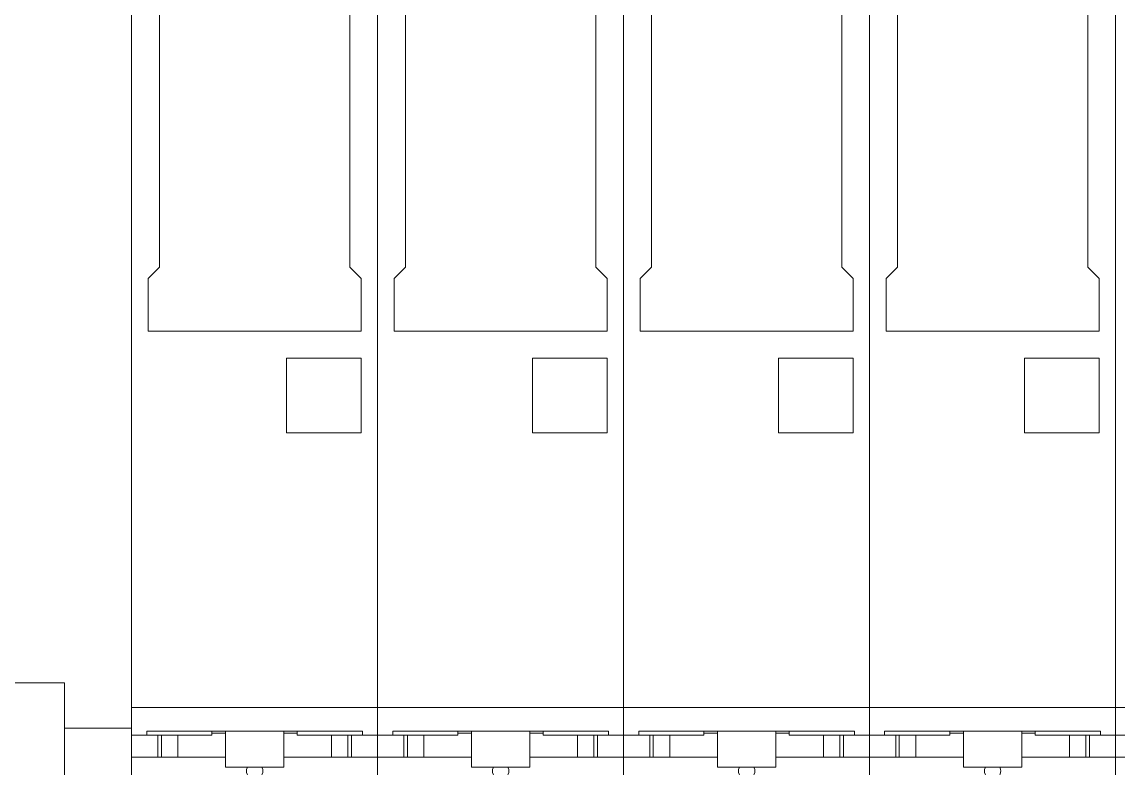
# Model space of a CAD drawing. Header units: millimetres. Extents: x 42356 to 50646, y 31507 to 39566.
# Drawn here: x 47646.3 to 47713.2, y 38417.6 to 38463.1 of the extents above; entities that cross this region are included whole.
import ezdxf

# ---------------------------------------------------------------- set-up
doc = ezdxf.new("R2010")
doc.units = ezdxf.units.MM
doc.set_wipeout_variables(frame=1)
doc.layers.add('000-PI-Oprema', color=30, linetype='Continuous', lineweight=5)
doc.layers.add('004-PI-DIN Šina', color=3, linetype='Continuous')

# ---------------------------------------------------------------- blocks, each defined once
blk = doc.blocks.new('*U116')
at = {"layer": '004-PI-DIN Šina'}
blk.add_lwpolyline([(650, -17.5), (650, 17.5), (0, 17.5), (0, -17.5)], close=True, dxfattribs=at)
for points in [[(0, 12.5), (650, 12.5)], [(0, -12.5), (650, -12.5)]]:
    blk.add_lwpolyline(points, dxfattribs=at)
blk = doc.blocks.new('PLC_CARD')
at = {"layer": '000-PI-Oprema'}
for p, q in [((0, 28.476), (0, 16.976)), ((0, 28.476), (15, 28.476)), ((15, 28.476), (15, 16.976)), ((5.096, 26.895), (5.677, 27.476)), ((5.677, 27.476), (9.323, 27.476)), ((9.323, 27.476), (9.904, 26.895)), ((3.257, 25.905), (4.672, 27.319)), ((4.672, 27.319), (5.096, 26.895)), ((9.904, 26.895), (10.328, 27.319)), ((10.328, 27.319), (11.743, 25.905)), ((3.1, 24.899), (3.682, 25.481)), ((3.682, 25.481), (3.257, 25.905)), ((11.743, 25.905), (11.318, 25.481)), ((11.318, 25.481), (11.9, 24.899)), ((3.1, 21.233), (3.1, 24.899)), ((11.9, 24.899), (11.9, 21.233)), ((1.597, 19.73), (3.1, 21.233)), ((11.9, 21.233), (13.403, 19.73)), ((4.143, 17.184), (1.597, 19.73)), ((13.403, 19.73), (10.857, 17.184)), ((5.635, 18.676), (4.143, 17.184)), ((9.365, 18.676), (5.635, 18.676)), ((10.857, 17.184), (9.365, 18.676)), ((0, 16.976), (0, 16.476)), ((0, 16.976), (15, 16.976)), ((15, 16.976), (15, 16.476)), ((0, 16.476), (0, 16.376)), ((0, 16.476), (15, 16.476)), ((0, 16.376), (0, -16.376)), ((0, 16.376), (15, 16.376)), ((15, 16.476), (15, 16.376)), ((15, 16.376), (15, -16.376)), ((2.6, 14.976), (2.6, -12.624)), ((12.4, 14.976), (2.6, 14.976)), ((12.4, -12.624), (12.4, 14.976)), ((4.776, 13.006), (4.025, 13.006)), ((4.025, 13.006), (4.025, -9.864)), ((7.574, 13.328), (4.776, 13.328)), ((4.776, 13.328), (4.776, 13.006)), ((7.574, 13.006), (7.574, 13.328)), ((8.325, 13.006), (7.574, 13.006)), ((8.325, -9.864), (8.325, 13.006)), ((6.175, 12.106), (4.65, 12.106)), ((4.65, 12.106), (4.65, -8.964)), ((6.175, 12.556), (6.175, 12.106)), ((7.7, 12.556), (6.175, 12.556)), ((7.7, -9.414), (7.7, 12.556)), ((5.74, 11.346), (5.34, 11.346)), ((5.34, 11.346), (5.34, 10.846)), ((5.34, 10.846), (5.74, 10.846)), ((5.74, 10.846), (5.74, 11.346)), ((6.61, 11.346), (6.61, 10.846)), ((7.01, 11.346), (6.61, 11.346)), ((6.61, 10.846), (7.01, 10.846)), ((7.01, 10.846), (7.01, 11.346)), ((5.34, 10.076), (5.34, 9.576)), ((5.74, 10.076), (5.34, 10.076)), ((5.74, 9.576), (5.74, 10.076)), ((6.61, 10.076), (6.61, 9.576)), ((7.01, 10.076), (6.61, 10.076)), ((7.01, 9.576), (7.01, 10.076)), ((5.34, 9.576), (5.74, 9.576)), ((6.61, 9.576), (7.01, 9.576)), ((5.74, 8.806), (5.34, 8.806)), ((5.34, 8.806), (5.34, 8.306)), ((5.74, 8.306), (5.74, 8.806)), ((6.61, 8.806), (6.61, 8.306)), ((7.01, 8.806), (6.61, 8.806)), ((7.01, 8.306), (7.01, 8.806)), ((5.34, 8.306), (5.74, 8.306)), ((6.61, 8.306), (7.01, 8.306)), ((5.74, 7.536), (5.34, 7.536)), ((5.34, 7.536), (5.34, 7.036)), ((5.74, 7.036), (5.74, 7.536)), ((6.61, 7.536), (6.61, 7.036)), ((7.01, 7.536), (6.61, 7.536)), ((7.01, 7.036), (7.01, 7.536)), ((14.353, 7.911), (13.071, 7.49)), ((13.071, 7.49), (13.071, 7.375)), ((13.071, 7.375), (14.353, 6.944)), ((13.938, 7.676), (13.938, 7.18)), ((14.03, 7.15), (14.03, 7.707)), ((14.381, 7.822), (14.353, 7.911)), ((5.34, 7.036), (5.74, 7.036)), ((6.61, 7.036), (7.01, 7.036)), ((14.381, 7.031), (14.03, 7.15)), ((14.353, 6.944), (14.381, 7.031)), ((5.74, 6.266), (5.34, 6.266)), ((5.34, 6.266), (5.34, 5.766)), ((5.74, 5.766), (5.74, 6.266)), ((6.61, 6.266), (6.61, 5.766)), ((7.01, 6.266), (6.61, 6.266)), ((7.01, 5.766), (7.01, 6.266)), ((14.363, 6.043), (13.069, 6.043)), ((14.279, 6.135), (13.161, 6.135)), ((5.34, 5.766), (5.74, 5.766)), ((6.61, 5.766), (7.01, 5.766)), ((5.34, 4.996), (5.34, 4.496)), ((5.74, 4.996), (5.34, 4.996)), ((5.74, 4.496), (5.74, 4.996)), ((6.61, 4.996), (6.61, 4.496)), ((7.01, 4.996), (6.61, 4.996)), ((7.01, 4.496), (7.01, 4.996)), ((13.922, 4.988), (13.83, 4.988)), ((13.83, 4.988), (13.83, 4.577)), ((13.922, 4.577), (13.922, 4.988)), ((5.34, 4.496), (5.74, 4.496)), ((6.61, 4.496), (7.01, 4.496)), ((13.83, 4.577), (13.922, 4.577)), ((5.74, 3.726), (5.34, 3.726)), ((5.34, 3.726), (5.34, 3.226)), ((5.74, 3.226), (5.74, 3.726)), ((6.61, 3.726), (6.61, 3.226)), ((7.01, 3.726), (6.61, 3.726)), ((7.01, 3.226), (7.01, 3.726)), ((5.34, 3.226), (5.74, 3.226)), ((6.61, 3.226), (7.01, 3.226)), ((5.74, 2.456), (5.34, 2.456)), ((5.34, 2.456), (5.34, 1.956)), ((5.74, 1.956), (5.74, 2.456)), ((6.61, 2.456), (6.61, 1.956)), ((7.01, 2.456), (6.61, 2.456)), ((7.01, 1.956), (7.01, 2.456)), ((14.372, 2.112), (13.072, 2.112)), ((13.164, 2.204), (13.642, 2.204)), ((13.734, 2.204), (14.372, 2.204)), ((14.372, 2.204), (14.372, 2.112)), ((5.34, 1.956), (5.74, 1.956)), ((6.61, 1.956), (7.01, 1.956)), ((5.74, 1.186), (5.34, 1.186)), ((5.34, 1.186), (5.34, 0.686)), ((5.34, 0.686), (5.74, 0.686)), ((5.74, 0.686), (5.74, 1.186)), ((6.61, 1.186), (6.61, 0.686)), ((7.01, 1.186), (6.61, 1.186)), ((6.61, 0.686), (7.01, 0.686)), ((7.01, 0.686), (7.01, 1.186)), ((14.372, 1.041), (13.074, 1.041)), ((13.166, 1.133), (13.642, 1.133)), ((13.227, 0.769), (13.271, 0.686)), ((14.282, 1.133), (13.732, 1.133)), ((13.922, 0.008), (13.83, 0.008)), ((13.83, 0.008), (13.83, -0.403)), ((13.922, -0.403), (13.922, 0.008)), ((5.74, -0.084), (5.34, -0.084)), ((5.34, -0.084), (5.34, -0.584)), ((5.34, -0.584), (5.74, -0.584)), ((5.74, -0.584), (5.74, -0.084)), ((7.01, -0.084), (6.61, -0.084)), ((6.61, -0.084), (6.61, -0.584)), ((6.61, -0.584), (7.01, -0.584)), ((7.01, -0.584), (7.01, -0.084)), ((13.83, -0.403), (13.922, -0.403)), ((13.224, -1.198), (13.265, -1.116)), ((13.657, -0.923), (13.747, -0.917)), ((14.179, -1.116), (14.217, -1.198)), ((5.74, -1.354), (5.34, -1.354)), ((5.34, -1.354), (5.34, -1.854)), ((5.34, -1.854), (5.74, -1.854)), ((5.74, -1.854), (5.74, -1.354)), ((7.01, -1.354), (6.61, -1.354)), ((6.61, -1.354), (6.61, -1.854)), ((6.61, -1.854), (7.01, -1.854)), ((7.01, -1.854), (7.01, -1.354)), ((14.214, -1.985), (14.17, -1.903)), ((5.74, -2.624), (5.34, -2.624)), ((5.34, -2.624), (5.34, -3.124)), ((5.74, -3.124), (5.74, -2.624)), ((7.01, -2.624), (6.61, -2.624)), ((6.61, -2.624), (6.61, -3.124)), ((7.01, -3.124), (7.01, -2.624)), ((13.08, -2.446), (13.08, -2.333)), ((13.08, -2.333), (14.374, -2.333)), ((14.374, -2.423), (13.191, -2.423)), ((13.4, -2.659), (13.305, -2.665)), ((14.374, -2.333), (14.374, -2.423)), ((5.34, -3.124), (5.74, -3.124)), ((6.61, -3.124), (7.01, -3.124)), ((13.071, -2.985), (13.071, -3.634)), ((13.202, -2.985), (13.071, -2.985)), ((13.162, -3.075), (13.188, -3.075)), ((13.162, -3.634), (13.162, -3.075)), ((14.378, -3.355), (13.202, -2.985)), ((5.34, -3.894), (5.34, -4.394)), ((5.74, -3.894), (5.34, -3.894)), ((5.74, -4.394), (5.74, -3.894)), ((7.01, -3.894), (6.61, -3.894)), ((6.61, -3.894), (6.61, -4.394)), ((7.01, -4.394), (7.01, -3.894)), ((13.071, -3.634), (13.162, -3.634)), ((13.336, -3.972), (13.31, -3.883)), ((14.349, -3.441), (14.378, -3.355)), ((5.34, -4.394), (5.74, -4.394)), ((6.61, -4.394), (7.01, -4.394)), ((14.107, -4.466), (14.133, -4.554)), ((5.74, -5.164), (5.34, -5.164)), ((5.34, -5.164), (5.34, -5.664)), ((5.74, -5.664), (5.74, -5.164)), ((6.61, -5.164), (6.61, -5.664)), ((7.01, -5.164), (6.61, -5.164)), ((7.01, -5.664), (7.01, -5.164)), ((13.072, -4.796), (13.072, -5.443)), ((13.164, -4.796), (13.072, -4.796)), ((13.164, -5.353), (13.164, -4.796)), ((13.64, -4.83), (13.64, -5.353)), ((13.73, -4.83), (13.64, -4.83)), ((13.73, -5.353), (13.73, -4.83)), ((14.369, -4.796), (14.279, -4.796)), ((14.279, -4.796), (14.279, -5.353)), ((14.369, -5.443), (14.369, -4.796)), ((5.34, -5.664), (5.74, -5.664)), ((6.61, -5.664), (7.01, -5.664)), ((13.072, -5.443), (14.369, -5.443)), ((13.64, -5.353), (13.164, -5.353)), ((13.227, -5.668), (13.271, -5.751)), ((14.279, -5.353), (13.73, -5.353)), ((5.34, -6.434), (5.34, -6.934)), ((5.74, -6.434), (5.34, -6.434)), ((5.74, -6.934), (5.74, -6.434)), ((6.61, -6.434), (6.61, -6.934)), ((7.01, -6.434), (6.61, -6.434)), ((7.01, -6.934), (7.01, -6.434)), ((5.34, -6.934), (5.74, -6.934)), ((6.61, -6.934), (7.01, -6.934)), ((5.34, -7.704), (5.34, -8.204)), ((5.74, -7.704), (5.34, -7.704)), ((5.74, -8.204), (5.74, -7.704)), ((6.61, -7.704), (6.61, -8.204)), ((7.01, -7.704), (6.61, -7.704)), ((7.01, -8.204), (7.01, -7.704)), ((5.34, -8.204), (5.74, -8.204)), ((6.61, -8.204), (7.01, -8.204)), ((4.65, -8.964), (6.175, -8.964)), ((6.175, -8.964), (6.175, -9.414)), ((4.025, -9.864), (4.776, -9.864)), ((4.776, -9.864), (4.776, -10.186)), ((6.175, -9.414), (7.7, -9.414)), ((7.574, -9.864), (8.325, -9.864)), ((7.574, -10.186), (7.574, -9.864)), ((4.776, -10.186), (7.574, -10.186)), ((2.6, -12.624), (12.4, -12.624)), ((1.81, -14.926), (1.6, -14.926)), ((1.6, -14.926), (1.6, -16.376)), ((1.81, -14.926), (2.81, -14.926)), ((1.81, -14.926), (1.81, -16.376)), ((12.19, -14.926), (2.81, -14.926)), ((2.81, -14.926), (2.81, -16.376)), ((13.19, -14.926), (12.19, -14.926)), ((12.19, -14.926), (12.19, -16.376)), ((13.4, -14.926), (13.19, -14.926)), ((13.19, -14.926), (13.19, -16.376)), ((13.4, -14.926), (13.4, -16.376)), ((0, -16.376), (0, -58.724)), ((0, -16.376), (1.797, -16.376)), ((1.81, -16.376), (1.797, -16.376)), ((1.81, -16.376), (2.81, -16.376)), ((12.19, -16.376), (2.81, -16.376)), ((13.19, -16.376), (12.19, -16.376)), ((13.203, -16.376), (13.19, -16.376)), ((13.203, -16.376), (15, -16.376)), ((15, -16.376), (15, -58.724))]:
    blk.add_line(p, q, dxfattribs=at)
blk.add_circle((7.5, -17.224), 0.5, dxfattribs=at)
for points, knots in [([(13.081, 8.471), (13.07, 8.438), (13.056, 8.334), (13.1, 8.153), (13.305, 8.046), (13.545, 8.027), (13.789, 8.03), (14.032, 8.032), (14.206, 8.071), (14.349, 8.182), (14.396, 8.341), (14.363, 8.52), (14.229, 8.646), (14.038, 8.691), (13.83, 8.695), (13.657, 8.695), (13.483, 8.693), (13.327, 8.68), (13.161, 8.611), (13.098, 8.521), (13.081, 8.471)], [0, 0, 0, 0, 0.03125, 0.09375, 0.15625, 0.21875, 0.3125, 0.375, 0.4375, 0.46875, 0.53125, 0.578125, 0.625, 0.6875, 0.75, 0.8125, 0.84375, 0.90625, 0.953125, 1, 1, 1, 1]), ([(13.252, 8.544), (13.216, 8.52), (13.154, 8.451), (13.152, 8.299), (13.246, 8.152), (13.433, 8.13), (13.627, 8.12), (13.831, 8.119), (14.028, 8.132), (14.192, 8.159), (14.292, 8.277), (14.298, 8.429), (14.218, 8.546), (14.076, 8.589), (13.933, 8.604), (13.761, 8.605), (13.603, 8.605), (13.459, 8.6), (13.345, 8.585), (13.277, 8.559), (13.252, 8.544)], [0, 0, 0, 0, 0.046875, 0.09375, 0.15625, 0.21875, 0.28125, 0.375, 0.4375, 0.5, 0.546875, 0.59375, 0.65625, 0.6875, 0.75, 0.8125, 0.875, 0.921875, 0.96875, 1, 1, 1, 1]), ([(13.186, 7.433), (13.193, 7.435), (13.211, 7.441), (13.243, 7.451), (13.287, 7.465), (13.341, 7.482), (13.401, 7.502), (13.468, 7.523), (13.54, 7.547), (13.616, 7.572), (13.696, 7.598), (13.777, 7.624), (13.858, 7.651), (13.911, 7.668), (13.938, 7.676)], [0, 0, 0, 0, 0.027336, 0.070868, 0.130595, 0.202708, 0.283396, 0.372662, 0.4689, 0.570509, 0.677489, 0.786433, 0.893936, 1, 1, 1, 1]), ([(13.938, 7.18), (13.911, 7.189), (13.858, 7.207), (13.777, 7.234), (13.696, 7.261), (13.616, 7.288), (13.54, 7.314), (13.468, 7.338), (13.401, 7.361), (13.341, 7.382), (13.287, 7.399), (13.243, 7.414), (13.211, 7.425), (13.193, 7.43), (13.186, 7.433)], [0, 0, 0, 0, 0.106118, 0.213594, 0.322428, 0.429305, 0.530911, 0.627246, 0.716632, 0.797389, 0.869519, 0.929228, 0.972722, 1, 1, 1, 1]), ([(14.03, 7.707), (14.046, 7.712), (14.078, 7.722), (14.124, 7.737), (14.168, 7.751), (14.208, 7.764), (14.244, 7.776), (14.28, 7.788), (14.314, 7.8), (14.348, 7.812), (14.371, 7.819), (14.381, 7.822)], [0, 0, 0, 0, 0.138948, 0.27018, 0.393699, 0.508312, 0.612826, 0.707241, 0.810993, 0.908573, 1, 1, 1, 1]), ([(13.069, 6.043), (13.065, 6.109), (13.067, 6.236), (13.069, 6.439), (13.172, 6.663), (13.411, 6.765), (13.66, 6.789), (13.875, 6.785), (14.085, 6.739), (14.274, 6.651), (14.355, 6.462), (14.374, 6.298), (14.375, 6.162), (14.368, 6.079), (14.363, 6.043)], [0, 0, 0, 0, 0.084015, 0.162118, 0.257147, 0.377885, 0.469165, 0.577033, 0.647721, 0.743493, 0.827218, 0.894238, 0.953557, 1, 1, 1, 1]), ([(13.161, 6.135), (13.159, 6.182), (13.16, 6.258), (13.162, 6.375), (13.184, 6.484), (13.257, 6.585), (13.369, 6.647), (13.509, 6.686), (13.669, 6.695), (13.838, 6.696), (13.996, 6.671), (14.129, 6.622), (14.232, 6.535), (14.263, 6.423), (14.279, 6.316), (14.281, 6.222), (14.28, 6.162), (14.279, 6.135)], [0, 0, 0, 0, 0.074984, 0.119859, 0.185226, 0.247446, 0.310327, 0.382178, 0.476704, 0.561977, 0.648308, 0.728159, 0.784563, 0.852053, 0.905066, 0.956618, 1, 1, 1, 1]), ([(13.081, 5.572), (13.07, 5.539), (13.056, 5.435), (13.1, 5.253), (13.305, 5.147), (13.545, 5.128), (13.789, 5.13), (14.032, 5.133), (14.206, 5.172), (14.349, 5.282), (14.396, 5.441), (14.363, 5.62), (14.229, 5.747), (14.038, 5.792), (13.83, 5.796), (13.657, 5.796), (13.483, 5.793), (13.327, 5.781), (13.161, 5.712), (13.098, 5.621), (13.081, 5.572)], [0, 0, 0, 0, 0.03125, 0.09375, 0.15625, 0.21875, 0.3125, 0.375, 0.4375, 0.46875, 0.53125, 0.578125, 0.625, 0.6875, 0.75, 0.8125, 0.84375, 0.90625, 0.953125, 1, 1, 1, 1]), ([(13.252, 5.644), (13.216, 5.621), (13.154, 5.552), (13.152, 5.399), (13.246, 5.252), (13.433, 5.231), (13.627, 5.221), (13.831, 5.22), (14.028, 5.232), (14.192, 5.26), (14.292, 5.377), (14.298, 5.529), (14.218, 5.647), (14.076, 5.69), (13.933, 5.705), (13.761, 5.706), (13.603, 5.705), (13.459, 5.701), (13.345, 5.686), (13.277, 5.66), (13.252, 5.644)], [0, 0, 0, 0, 0.046875, 0.09375, 0.15625, 0.21875, 0.28125, 0.375, 0.4375, 0.5, 0.546875, 0.59375, 0.65625, 0.6875, 0.75, 0.8125, 0.875, 0.921875, 0.96875, 1, 1, 1, 1]), ([(13.081, 4.198), (13.07, 4.165), (13.056, 4.061), (13.1, 3.879), (13.305, 3.773), (13.545, 3.754), (13.789, 3.757), (14.032, 3.759), (14.206, 3.798), (14.349, 3.908), (14.396, 4.068), (14.363, 4.246), (14.229, 4.373), (14.038, 4.418), (13.83, 4.422), (13.657, 4.422), (13.483, 4.42), (13.327, 4.407), (13.161, 4.338), (13.098, 4.247), (13.081, 4.198)], [0, 0, 0, 0, 0.03125, 0.09375, 0.15625, 0.21875, 0.3125, 0.375, 0.4375, 0.46875, 0.53125, 0.578125, 0.625, 0.6875, 0.75, 0.8125, 0.84375, 0.90625, 0.953125, 1, 1, 1, 1]), ([(13.252, 4.27), (13.216, 4.247), (13.154, 4.178), (13.152, 4.025), (13.246, 3.879), (13.433, 3.857), (13.627, 3.847), (13.831, 3.846), (14.028, 3.858), (14.192, 3.886), (14.292, 4.003), (14.298, 4.156), (14.218, 4.273), (14.076, 4.316), (13.933, 4.331), (13.761, 4.332), (13.603, 4.332), (13.459, 4.327), (13.345, 4.312), (13.277, 4.286), (13.252, 4.27)], [0, 0, 0, 0, 0.046875, 0.09375, 0.15625, 0.21875, 0.28125, 0.375, 0.4375, 0.5, 0.546875, 0.59375, 0.65625, 0.6875, 0.75, 0.8125, 0.875, 0.921875, 0.96875, 1, 1, 1, 1]), ([(13.081, 3.392), (13.07, 3.359), (13.056, 3.255), (13.1, 3.073), (13.305, 2.967), (13.545, 2.948), (13.789, 2.951), (14.032, 2.953), (14.206, 2.992), (14.349, 3.102), (14.396, 3.262), (14.363, 3.44), (14.229, 3.567), (14.038, 3.612), (13.83, 3.616), (13.657, 3.616), (13.483, 3.614), (13.327, 3.601), (13.161, 3.532), (13.098, 3.441), (13.081, 3.392)], [0, 0, 0, 0, 0.03125, 0.09375, 0.15625, 0.21875, 0.3125, 0.375, 0.4375, 0.46875, 0.53125, 0.578125, 0.625, 0.6875, 0.75, 0.8125, 0.84375, 0.90625, 0.953125, 1, 1, 1, 1]), ([(13.252, 3.465), (13.216, 3.441), (13.154, 3.372), (13.152, 3.219), (13.246, 3.073), (13.433, 3.051), (13.627, 3.041), (13.831, 3.04), (14.028, 3.052), (14.192, 3.08), (14.292, 3.197), (14.298, 3.35), (14.218, 3.467), (14.076, 3.51), (13.933, 3.525), (13.761, 3.526), (13.603, 3.526), (13.459, 3.521), (13.345, 3.506), (13.277, 3.48), (13.252, 3.465)], [0, 0, 0, 0, 0.046875, 0.09375, 0.15625, 0.21875, 0.28125, 0.375, 0.4375, 0.5, 0.546875, 0.59375, 0.65625, 0.6875, 0.75, 0.8125, 0.875, 0.921875, 0.96875, 1, 1, 1, 1]), ([(13.072, 2.112), (13.072, 2.15), (13.073, 2.237), (13.071, 2.385), (13.078, 2.539), (13.148, 2.661), (13.235, 2.737), (13.339, 2.778), (13.456, 2.783), (13.573, 2.746), (13.673, 2.655), (13.727, 2.533), (13.736, 2.413), (13.734, 2.308), (13.734, 2.238), (13.734, 2.204)], [0, 0, 0, 0, 0.071183, 0.162733, 0.276018, 0.353297, 0.417467, 0.48844, 0.557777, 0.630861, 0.712926, 0.802543, 0.871053, 0.935527, 1, 1, 1, 1]), ([(13.642, 2.204), (13.642, 2.238), (13.642, 2.308), (13.644, 2.419), (13.633, 2.531), (13.572, 2.632), (13.473, 2.689), (13.365, 2.689), (13.271, 2.651), (13.195, 2.57), (13.157, 2.447), (13.166, 2.32), (13.164, 2.238), (13.164, 2.204)], [0, 0, 0, 0, 0.084566, 0.169132, 0.272579, 0.355015, 0.44876, 0.536532, 0.610776, 0.691332, 0.799164, 0.915434, 1, 1, 1, 1]), ([(13.074, 1.041), (13.074, 1.089), (13.075, 1.185), (13.072, 1.325), (13.083, 1.468), (13.139, 1.601), (13.244, 1.706), (13.377, 1.751), (13.507, 1.746), (13.613, 1.7), (13.661, 1.652), (13.68, 1.627)], [0, 0, 0, 0, 0.121652, 0.243304, 0.353483, 0.483658, 0.599681, 0.71714, 0.828599, 0.922405, 1, 1, 1, 1]), ([(13.642, 1.133), (13.642, 1.185), (13.642, 1.274), (13.641, 1.405), (13.646, 1.526), (13.564, 1.633), (13.454, 1.659), (13.348, 1.65), (13.258, 1.598), (13.195, 1.505), (13.164, 1.391), (13.167, 1.265), (13.165, 1.177), (13.166, 1.133)], [0, 0, 0, 0, 0.120542, 0.201464, 0.302706, 0.39043, 0.48394, 0.548952, 0.631392, 0.711896, 0.799637, 0.897927, 1, 1, 1, 1]), ([(13.68, 1.627), (13.697, 1.659), (13.747, 1.727), (13.877, 1.782), (14.021, 1.785), (14.169, 1.759), (14.3, 1.654), (14.366, 1.493), (14.374, 1.331), (14.372, 1.183), (14.372, 1.088), (14.372, 1.041)], [0, 0, 0, 0, 0.077782, 0.192434, 0.301281, 0.403585, 0.528131, 0.662717, 0.785983, 0.892991, 1, 1, 1, 1]), ([(13.732, 1.133), (13.732, 1.174), (13.732, 1.262), (13.733, 1.397), (13.729, 1.526), (13.779, 1.637), (13.875, 1.684), (13.983, 1.693), (14.099, 1.684), (14.227, 1.604), (14.278, 1.462), (14.283, 1.331), (14.282, 1.228), (14.282, 1.165), (14.282, 1.133)], [0, 0, 0, 0, 0.085898, 0.182545, 0.279489, 0.352824, 0.420819, 0.488738, 0.577068, 0.659051, 0.787458, 0.867685, 0.933843, 1, 1, 1, 1]), ([(13.727, 0.23), (13.688, 0.251), (13.634, 0.293), (13.567, 0.383), (13.542, 0.489), (13.546, 0.62), (13.621, 0.748), (13.773, 0.816), (13.93, 0.83), (14.083, 0.822), (14.219, 0.788), (14.343, 0.694), (14.397, 0.523), (14.372, 0.345), (14.238, 0.202), (14.035, 0.145), (13.766, 0.136), (13.486, 0.137), (13.204, 0.172), (13.052, 0.366), (13.056, 0.556), (13.123, 0.697), (13.191, 0.749), (13.227, 0.769)], [0, 0, 0, 0, 0.035784, 0.057506, 0.092997, 0.123673, 0.166123, 0.208258, 0.258494, 0.296836, 0.336209, 0.373628, 0.42159, 0.479042, 0.515296, 0.579179, 0.648914, 0.740761, 0.816129, 0.874306, 0.927747, 0.967603, 1, 1, 1, 1]), ([(13.271, 0.686), (13.258, 0.68), (13.235, 0.665), (13.205, 0.637), (13.181, 0.603), (13.164, 0.565), (13.154, 0.524), (13.151, 0.477), (13.154, 0.428), (13.166, 0.38), (13.189, 0.341), (13.22, 0.31), (13.258, 0.285), (13.305, 0.266), (13.358, 0.251), (13.418, 0.241), (13.486, 0.235), (13.56, 0.232), (13.641, 0.23), (13.698, 0.23), (13.727, 0.23)], [0, 0, 0, 0, 0.043481, 0.085549, 0.127923, 0.170971, 0.214845, 0.260884, 0.317917, 0.367656, 0.41257, 0.456833, 0.503792, 0.555243, 0.612421, 0.675966, 0.746378, 0.823872, 0.908402, 1, 1, 1, 1]), ([(13.687, 0.664), (13.661, 0.637), (13.628, 0.563), (13.638, 0.446), (13.715, 0.332), (13.851, 0.255), (14.006, 0.245), (14.154, 0.281), (14.283, 0.381), (14.304, 0.545), (14.232, 0.665), (14.109, 0.725), (13.975, 0.737), (13.827, 0.73), (13.726, 0.704), (13.687, 0.664)], [0, 0, 0, 0, 0.0625, 0.125, 0.1875, 0.28125, 0.375, 0.4375, 0.53125, 0.625, 0.6875, 0.75, 0.84375, 0.90625, 1, 1, 1, 1]), ([(13.698, -0.768), (13.694, -0.76), (13.687, -0.746), (13.674, -0.724), (13.661, -0.702), (13.646, -0.681), (13.629, -0.661), (13.61, -0.643), (13.588, -0.626), (13.563, -0.611), (13.536, -0.599), (13.505, -0.59), (13.47, -0.585), (13.408, -0.582), (13.326, -0.589), (13.231, -0.616), (13.155, -0.664), (13.099, -0.731), (13.067, -0.816), (13.058, -0.919), (13.07, -1.032), (13.128, -1.136), (13.189, -1.183), (13.224, -1.198)], [0, 0, 0, 0, 0.019459, 0.039301, 0.05955, 0.080105, 0.100989, 0.122386, 0.144292, 0.16684, 0.190353, 0.215738, 0.244087, 0.27581, 0.363621, 0.439823, 0.508996, 0.575574, 0.644592, 0.722009, 0.822031, 0.909956, 1, 1, 1, 1]), ([(14.217, -1.198), (14.224, -1.196), (14.237, -1.189), (14.257, -1.178), (14.276, -1.166), (14.296, -1.152), (14.313, -1.134), (14.33, -1.114), (14.344, -1.09), (14.357, -1.064), (14.368, -1.036), (14.376, -1.003), (14.38, -0.966), (14.383, -0.905), (14.375, -0.824), (14.34, -0.732), (14.279, -0.659), (14.195, -0.608), (14.092, -0.578), (14.004, -0.572), (13.942, -0.574), (13.909, -0.578), (13.88, -0.586), (13.852, -0.596), (13.827, -0.609), (13.804, -0.624), (13.783, -0.642), (13.764, -0.662), (13.746, -0.686), (13.73, -0.711), (13.713, -0.739), (13.703, -0.758), (13.698, -0.768)], [0, 0, 0, 0, 0.016308, 0.03331, 0.051065, 0.069403, 0.088334, 0.108132, 0.128912, 0.150812, 0.174077, 0.199384, 0.227539, 0.258836, 0.339488, 0.411171, 0.480216, 0.552248, 0.632093, 0.724403, 0.750895, 0.775618, 0.798835, 0.820921, 0.842207, 0.86296, 0.883743, 0.90511, 0.927322, 0.95053, 0.974743, 1, 1, 1, 1]), ([(13.747, -0.917), (13.748, -0.907), (13.752, -0.888), (13.759, -0.859), (13.768, -0.83), (13.779, -0.801), (13.792, -0.774), (13.808, -0.748), (13.827, -0.725), (13.85, -0.705), (13.875, -0.687), (13.904, -0.674), (13.937, -0.666), (13.993, -0.663), (14.066, -0.67), (14.148, -0.69), (14.213, -0.725), (14.259, -0.779), (14.285, -0.848), (14.291, -0.915), (14.288, -0.971), (14.28, -1.012), (14.265, -1.046), (14.243, -1.075), (14.214, -1.098), (14.192, -1.11), (14.179, -1.116)], [0, 0, 0, 0, 0.02738, 0.055263, 0.083718, 0.112185, 0.140262, 0.168233, 0.196053, 0.223907, 0.252387, 0.281692, 0.312418, 0.345525, 0.437535, 0.514429, 0.579935, 0.641132, 0.706523, 0.782286, 0.825991, 0.863975, 0.897416, 0.929394, 0.963085, 1, 1, 1, 1]), ([(13.265, -1.116), (13.258, -1.112), (13.243, -1.103), (13.223, -1.089), (13.207, -1.074), (13.193, -1.057), (13.181, -1.04), (13.172, -1.022), (13.165, -1.004), (13.16, -0.985), (13.156, -0.966), (13.154, -0.947), (13.152, -0.928), (13.151, -0.872), (13.166, -0.775), (13.283, -0.684), (13.391, -0.673), (13.467, -0.677), (13.5, -0.684), (13.529, -0.697), (13.552, -0.714), (13.574, -0.733), (13.591, -0.756), (13.606, -0.78), (13.619, -0.807), (13.63, -0.835), (13.639, -0.864), (13.648, -0.894), (13.654, -0.913), (13.657, -0.923)], [0, 0, 0, 0, 0.025161, 0.048595, 0.070641, 0.091589, 0.111603, 0.13094, 0.14993, 0.168791, 0.187661, 0.206323, 0.224495, 0.242226, 0.372375, 0.490579, 0.643633, 0.679942, 0.712328, 0.741834, 0.769901, 0.797396, 0.824894, 0.852838, 0.881452, 0.911007, 0.940973, 0.970636, 1, 1, 1, 1]), ([(13.721, -1.445), (13.746, -1.459), (13.781, -1.483), (13.841, -1.539), (13.893, -1.629), (13.913, -1.762), (13.877, -1.905), (13.753, -2.012), (13.57, -2.047), (13.38, -2.043), (13.195, -1.994), (13.071, -1.859), (13.05, -1.676), (13.102, -1.511), (13.233, -1.414), (13.402, -1.365), (13.617, -1.351), (13.85, -1.354), (14.06, -1.362), (14.237, -1.41), (14.371, -1.537), (14.391, -1.714), (14.344, -1.882), (14.266, -1.954), (14.214, -1.985)], [0, 0, 0, 0, 0.02313, 0.035707, 0.068138, 0.107265, 0.146307, 0.185298, 0.237003, 0.298246, 0.343703, 0.393334, 0.44058, 0.492063, 0.529535, 0.571871, 0.637031, 0.709346, 0.766291, 0.812896, 0.859816, 0.910491, 0.953749, 1, 1, 1, 1]), ([(13.286, -1.5), (13.25, -1.515), (13.185, -1.561), (13.146, -1.676), (13.152, -1.792), (13.224, -1.891), (13.35, -1.945), (13.503, -1.957), (13.656, -1.944), (13.781, -1.881), (13.824, -1.764), (13.797, -1.61), (13.664, -1.5), (13.476, -1.471), (13.356, -1.47), (13.286, -1.5)], [0, 0, 0, 0, 0.0625, 0.125, 0.1875, 0.25, 0.3125, 0.40625, 0.5, 0.5625, 0.625, 0.6875, 0.8125, 0.875, 1, 1, 1, 1]), ([(14.17, -1.903), (14.183, -1.897), (14.205, -1.882), (14.235, -1.853), (14.258, -1.82), (14.275, -1.783), (14.286, -1.741), (14.289, -1.694), (14.285, -1.645), (14.274, -1.598), (14.252, -1.558), (14.223, -1.527), (14.185, -1.501), (14.14, -1.482), (14.088, -1.467), (14.028, -1.457), (13.962, -1.451), (13.888, -1.448), (13.807, -1.446), (13.751, -1.445), (13.721, -1.445)], [0, 0, 0, 0, 0.043452, 0.085614, 0.127944, 0.170854, 0.214768, 0.261066, 0.318638, 0.368908, 0.414122, 0.458245, 0.504709, 0.555453, 0.611969, 0.675084, 0.74532, 0.8229, 0.907783, 1, 1, 1, 1]), ([(13.305, -2.665), (13.276, -2.632), (13.227, -2.581), (13.15, -2.51), (13.105, -2.468), (13.08, -2.446)], [0, 0, 0, 0, 0.410499, 0.680005, 1, 1, 1, 1]), ([(13.191, -2.423), (13.207, -2.437), (13.236, -2.464), (13.275, -2.502), (13.308, -2.533), (13.334, -2.56), (13.355, -2.583), (13.372, -2.602), (13.384, -2.617), (13.392, -2.629), (13.397, -2.639), (13.399, -2.647), (13.4, -2.653), (13.4, -2.657), (13.4, -2.659)], [0, 0, 0, 0, 0.200504, 0.370797, 0.510902, 0.6264, 0.722885, 0.800448, 0.861213, 0.907383, 0.939504, 0.963232, 0.983337, 1, 1, 1, 1]), ([(13.188, -3.075), (13.19, -3.076), (13.199, -3.08), (13.217, -3.085), (13.245, -3.094), (13.281, -3.106), (13.326, -3.12), (13.377, -3.136), (13.434, -3.154), (13.497, -3.174), (13.563, -3.195), (13.632, -3.216), (13.702, -3.239), (13.809, -3.272), (13.956, -3.318), (14.147, -3.378), (14.28, -3.42), (14.349, -3.441)], [0, 0, 0, 0, 0.006664, 0.022274, 0.046836, 0.07897, 0.117297, 0.161819, 0.211415, 0.264968, 0.322476, 0.382404, 0.443215, 0.50491, 0.65714, 0.82217, 1, 1, 1, 1]), ([(13.31, -3.883), (13.285, -3.891), (13.238, -3.909), (13.175, -3.947), (13.125, -3.995), (13.088, -4.052), (13.066, -4.116), (13.06, -4.179), (13.063, -4.237), (13.071, -4.288), (13.085, -4.335), (13.103, -4.378), (13.127, -4.416), (13.155, -4.45), (13.188, -4.479), (13.226, -4.504), (13.267, -4.524), (13.312, -4.538), (13.361, -4.547), (13.409, -4.549), (13.453, -4.547), (13.493, -4.538), (13.527, -4.522), (13.557, -4.5), (13.585, -4.476), (13.61, -4.448), (13.633, -4.416), (13.655, -4.382), (13.675, -4.345), (13.694, -4.307), (13.715, -4.269), (13.736, -4.232), (13.756, -4.195), (13.774, -4.159), (13.791, -4.123), (13.807, -4.09), (13.825, -4.059), (13.843, -4.03), (13.863, -4.005), (13.885, -3.983), (13.909, -3.964), (13.937, -3.95), (13.969, -3.942), (14.001, -3.94), (14.032, -3.942), (14.063, -3.947), (14.095, -3.956), (14.128, -3.968), (14.159, -3.985), (14.189, -4.005), (14.217, -4.031), (14.241, -4.061), (14.263, -4.095), (14.28, -4.135), (14.289, -4.181), (14.294, -4.249), (14.281, -4.339), (14.211, -4.426), (14.144, -4.458), (14.107, -4.466)], [0, 0, 0, 0, 0.029502, 0.056552, 0.082213, 0.107035, 0.131706, 0.157625, 0.177725, 0.196768, 0.215008, 0.232485, 0.249262, 0.265692, 0.282067, 0.298646, 0.315747, 0.333416, 0.35172, 0.370963, 0.387214, 0.402039, 0.415923, 0.429557, 0.443355, 0.457518, 0.472137, 0.48722, 0.502837, 0.518847, 0.535063, 0.551489, 0.567151, 0.582304, 0.596956, 0.611001, 0.624363, 0.637091, 0.649186, 0.660727, 0.671894, 0.683121, 0.695107, 0.708316, 0.719066, 0.730707, 0.743348, 0.756492, 0.769735, 0.783289, 0.797204, 0.811603, 0.826753, 0.842746, 0.859925, 0.878764, 0.920226, 0.957605, 1, 1, 1, 1]), ([(14.133, -4.554), (14.158, -4.546), (14.207, -4.528), (14.271, -4.488), (14.321, -4.437), (14.358, -4.376), (14.379, -4.305), (14.385, -4.236), (14.381, -4.173), (14.37, -4.119), (14.351, -4.07), (14.327, -4.025), (14.298, -3.984), (14.264, -3.949), (14.227, -3.919), (14.186, -3.894), (14.142, -3.874), (14.096, -3.86), (14.05, -3.851), (14.002, -3.848), (13.956, -3.851), (13.913, -3.861), (13.874, -3.878), (13.841, -3.901), (13.811, -3.928), (13.784, -3.959), (13.76, -3.993), (13.737, -4.029), (13.717, -4.068), (13.697, -4.108), (13.676, -4.148), (13.655, -4.186), (13.636, -4.223), (13.618, -4.257), (13.602, -4.29), (13.586, -4.321), (13.569, -4.35), (13.552, -4.376), (13.534, -4.399), (13.514, -4.419), (13.492, -4.436), (13.468, -4.448), (13.44, -4.455), (13.403, -4.458), (13.36, -4.455), (13.313, -4.445), (13.274, -4.428), (13.242, -4.405), (13.215, -4.381), (13.194, -4.353), (13.179, -4.323), (13.167, -4.293), (13.16, -4.263), (13.157, -4.234), (13.154, -4.208), (13.153, -4.181), (13.155, -4.153), (13.161, -4.123), (13.172, -4.097), (13.185, -4.074), (13.201, -4.053), (13.219, -4.034), (13.238, -4.019), (13.258, -4.005), (13.278, -3.994), (13.298, -3.985), (13.317, -3.977), (13.33, -3.973), (13.336, -3.972)], [0, 0, 0, 0, 0.030216, 0.057834, 0.084112, 0.110126, 0.13699, 0.166062, 0.187444, 0.207786, 0.227532, 0.246694, 0.265147, 0.28321, 0.301078, 0.318906, 0.33698, 0.354995, 0.372624, 0.390132, 0.408102, 0.424528, 0.439934, 0.454952, 0.469937, 0.485134, 0.500714, 0.516729, 0.533253, 0.550073, 0.566929, 0.583824, 0.598837, 0.613277, 0.627146, 0.64033, 0.652736, 0.664395, 0.675364, 0.685785, 0.695827, 0.705789, 0.716159, 0.727332, 0.74751, 0.765141, 0.780786, 0.795151, 0.808601, 0.821478, 0.833928, 0.845962, 0.857807, 0.868933, 0.878649, 0.88698, 0.899043, 0.910208, 0.920757, 0.930874, 0.940594, 0.950061, 0.959303, 0.96829, 0.9771, 0.985473, 0.993098, 1, 1, 1, 1]), ([(13.727, -6.207), (13.688, -6.186), (13.634, -6.144), (13.567, -6.053), (13.542, -5.948), (13.546, -5.817), (13.621, -5.689), (13.773, -5.62), (13.93, -5.607), (14.083, -5.615), (14.219, -5.649), (14.343, -5.743), (14.397, -5.914), (14.372, -6.092), (14.238, -6.235), (14.035, -6.292), (13.766, -6.301), (13.486, -6.3), (13.204, -6.265), (13.052, -6.071), (13.056, -5.881), (13.123, -5.74), (13.191, -5.688), (13.227, -5.668)], [0, 0, 0, 0, 0.035784, 0.057506, 0.092997, 0.123673, 0.166123, 0.208258, 0.258494, 0.296836, 0.336209, 0.373628, 0.42159, 0.479042, 0.515296, 0.579179, 0.648914, 0.740761, 0.816129, 0.874306, 0.927747, 0.967603, 1, 1, 1, 1]), ([(13.271, -5.751), (13.258, -5.757), (13.235, -5.772), (13.205, -5.8), (13.181, -5.834), (13.164, -5.872), (13.154, -5.913), (13.151, -5.96), (13.154, -6.009), (13.166, -6.057), (13.189, -6.096), (13.22, -6.127), (13.258, -6.152), (13.305, -6.171), (13.358, -6.185), (13.418, -6.196), (13.486, -6.202), (13.56, -6.205), (13.641, -6.207), (13.698, -6.207), (13.727, -6.207)], [0, 0, 0, 0, 0.043481, 0.085549, 0.127923, 0.170971, 0.214845, 0.260884, 0.317917, 0.367656, 0.41257, 0.456833, 0.503792, 0.555243, 0.612421, 0.675966, 0.746378, 0.823872, 0.908402, 1, 1, 1, 1]), ([(13.687, -5.773), (13.661, -5.8), (13.628, -5.874), (13.638, -5.991), (13.715, -6.104), (13.851, -6.182), (14.006, -6.192), (14.154, -6.156), (14.283, -6.056), (14.304, -5.892), (14.232, -5.772), (14.109, -5.712), (13.975, -5.7), (13.827, -5.707), (13.726, -5.733), (13.687, -5.773)], [0, 0, 0, 0, 0.0625, 0.125, 0.1875, 0.28125, 0.375, 0.4375, 0.53125, 0.625, 0.6875, 0.75, 0.84375, 0.90625, 1, 1, 1, 1])]:
    blk.add_open_spline(points, degree=3, knots=knots, dxfattribs=at)
blk.add_wipeout([(0, 54.264), (4.898, 54.264), (4.898, 54.031), (5.717, 54.031), (5.717, 56.214), (9.283, 56.214), (9.283, 54.031), (10.09, 54.031), (10.09, 54.264), (15, 54.264), (15, -15.036), (10.09, -15.036), (10.09, -14.803), (9.283, -14.804), (9.283, -16.986), (5.717, -16.986), (5.717, -14.803), (4.898, -14.803), (4.898, -15.036), (0, -15.036)]).dxf.layer = '000-PI-Oprema'
for p, q in [((0, 44.882), (0, -13.352)), ((15, 44.882), (15, -13.352)), ((1.7, 13.514), (1.7, 38.214)), ((13.3, 38.214), (13.3, 13.514)), ((1, 12.814), (1.7, 13.514)), ((13.3, 13.514), (14, 12.814)), ((1, 9.614), (1, 12.814)), ((14, 12.814), (14, 9.614)), ((14, 9.614), (1, 9.614)), ((9.45, 7.952), (9.45, 3.402)), ((14, 7.952), (9.45, 7.952)), ((14, 3.402), (14, 7.952)), ((9.45, 3.402), (14, 3.402)), ((0, -15.036), (0, -13.352)), ((15, -13.352), (0, -13.352)), ((15, -15.036), (15, -13.352)), ((0.916, -15.036), (0, -15.036)), ((0.916, -14.803), (0.916, -15.036)), ((14.083, -14.803), (0.916, -14.803)), ((0.916, -15.036), (4.898, -15.036)), ((4.898, -14.803), (4.898, -15.036)), ((5.717, -14.804), (5.717, -16.986)), ((9.283, -14.804), (9.283, -16.986)), ((10.09, -14.803), (10.09, -15.036)), ((10.09, -15.036), (14.083, -15.036)), ((14.083, -14.803), (14.083, -15.036)), ((15, -15.036), (14.083, -15.036)), ((9.283, -16.986), (5.717, -16.986))]:
    blk.add_line(p, q, dxfattribs=at)
blk = doc.blocks.new('A101_6ES7512-1DK01-0AB0')
at = {"layer": '000-PI-Oprema', "ltscale": 0.25}
blk.add_line((100, 58.55), (100, -58.55), dxfattribs=at)
at = {"layer": '000-PI-Oprema'}
for p, q in [((95.9, -9.501), (87.06, -9.501)), ((95.9, -24.852), (95.9, -9.501)), ((95.9, -12.268), (100, -12.268))]:
    blk.add_line(p, q, dxfattribs=at)

msp = doc.modelspace()

# ---------------------------------------------------------------- block references
msp.add_blockref('*U116', (47483.026, 38434.519))

# ---------------------------------------------------------------- next in the draw order: wipeouts: each hides what was drawn before it
msp.add_wipeout([(47653.026, 38490.839), (47668.026, 38490.839), (47668.026, 38373.801), (47653.026, 38373.801)]).dxf.layer = '000-PI-Oprema'

# ---------------------------------------------------------------- next in the draw order: block references
at = {"layer": '000-PI-Oprema'}
msp.add_blockref('PLC_CARD', (47653.026, 38434.625), dxfattribs=at)

# ---------------------------------------------------------------- next in the draw order: wipeouts: each hides what was drawn before it
for points in [[(47553.026, 38490.839), (47653.026, 38490.839), (47653.026, 38373.739), (47553.026, 38373.739)], [(47668.026, 38490.839), (47683.026, 38490.839), (47683.026, 38373.801), (47668.026, 38373.801)]]:
    msp.add_wipeout(points).dxf.layer = '000-PI-Oprema'

# ---------------------------------------------------------------- next in the draw order: block references
for name, p in [('A101_6ES7512-1DK01-0AB0', (47553.026, 38432.289)), ('PLC_CARD', (47668.026, 38434.625))]:
    msp.add_blockref(name, p, dxfattribs=at)

# ---------------------------------------------------------------- next in the draw order: wipeouts: each hides what was drawn before it
msp.add_wipeout([(47683.026, 38490.839), (47698.026, 38490.839), (47698.026, 38373.801), (47683.026, 38373.801)]).dxf.layer = '000-PI-Oprema'

# ---------------------------------------------------------------- next in the draw order: block references
msp.add_blockref('PLC_CARD', (47683.026, 38434.625), dxfattribs=at)

# ---------------------------------------------------------------- next in the draw order: wipeouts: each hides what was drawn before it
msp.add_wipeout([(47698.026, 38490.839), (47713.026, 38490.839), (47713.026, 38373.801), (47698.026, 38373.801)]).dxf.layer = '000-PI-Oprema'

# ---------------------------------------------------------------- next in the draw order: block references
msp.add_blockref('PLC_CARD', (47698.026, 38434.625), dxfattribs=at)

# ---------------------------------------------------------------- next in the draw order: wipeouts: each hides what was drawn before it
msp.add_wipeout([(47713.026, 38490.839), (47728.026, 38490.839), (47728.026, 38373.801), (47713.026, 38373.801)]).dxf.layer = '000-PI-Oprema'

# ---------------------------------------------------------------- next in the draw order: block references
msp.add_blockref('PLC_CARD', (47713.026, 38434.625), dxfattribs=at)

doc.saveas('drawing.dxf')
